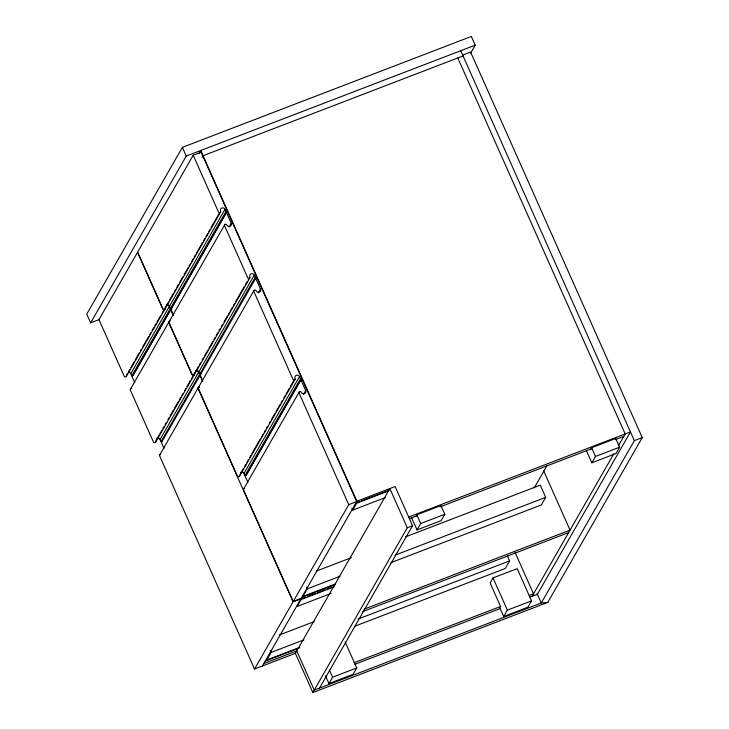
<?xml version="1.0" encoding="UTF-8"?>
<svg xmlns="http://www.w3.org/2000/svg" width="729" height="729" viewBox="0 0 729 729"><rect width="100%" height="100%" fill="white"/><g stroke="black" fill="none" stroke-linecap="round" stroke-linejoin="round"><path stroke-width="1.09" d="M470.697 53.062L475.226 45.162L471.344 36.45L182.378 147.349L86.76 314.144L90.633 322.865L99.135 319.603M90.633 322.865L186.25 156.061L475.226 45.162M166.303 304.877A2.433 2.305 29.8 0 1 169.474 306.216L170.44 308.394L171.762 307.884L227.284 211.027L201.095 152.206L193.194 155.241L137.663 252.106L162.886 308.741A1.212 1.148 29.8 0 0 164.462 309.406A1.212 1.148 29.8 0 0 165.082 307.902L168.445 302.025M199.053 153.445L200.748 150.493L356.891 501.206L262.44 665.978M202.143 157.346L203.072 155.724L463.061 55.951M126.381 375.408L127.502 373.458M128.614 371.508L129.735 369.557M130.846 367.607L134.2 361.766M135.321 359.816L139.23 352.991M140.342 351.041L141.462 349.1M142.583 347.15L148.725 336.424M149.846 334.483L150.958 332.533M152.079 330.583L153.755 327.658M154.867 325.708L155.988 323.758M157.1 321.808L160.453 315.967M162.13 313.042L164.362 309.142M169.565 300.075L173.493 293.222M174.614 291.263L175.735 289.313M176.855 287.354L178.541 284.419M179.662 282.46L183.025 276.592M184.145 274.633L188.073 267.78M189.194 265.83L190.315 263.871M191.435 261.911L193.121 258.977M194.242 257.018L195.363 255.068M196.484 253.109L202.653 242.347M203.774 240.388L204.895 238.429M206.025 236.478L207.701 233.544M208.822 231.585L209.943 229.626M211.073 227.667L219.484 212.996M126.254 376.556L220.623 211.929M131.739 375.9L170.285 308.659L171.597 308.157L133.061 375.389L131.739 375.9L130.773 373.722L169.31 306.481A2.433 2.305 29.8 0 0 166.75 305.004M169.474 306.216L224.997 209.351A2.433 2.305 29.8 0 0 221.826 208.011A2.433 2.305 29.8 0 0 220.605 211.036A1.212 1.148 29.8 0 1 219.994 212.549A1.212 1.148 29.8 0 1 218.408 211.875L193.194 155.241M170.44 308.394L225.963 211.528L227.284 211.027M171.989 309.032L170.677 309.533L132.131 376.775L134.774 382.707M164.061 448.499L161.419 442.558L256.572 276.81L227.667 211.893L226.355 212.403L170.832 309.26L173.475 315.201M130.373 389.295L224.742 224.669M228.961 227.202L231.202 223.293L226.355 212.403M161.811 430.474L155.669 441.191A1.212 1.148 29.8 0 1 155.058 442.703A1.212 1.148 29.8 0 1 153.473 442.029L130.391 390.188A1.212 1.148 29.8 0 1 131.621 388.612M162.931 428.524L164.052 426.574M165.164 424.624L166.285 422.674M167.962 419.749L169.073 417.808M170.194 415.858L173.548 410.008M174.659 408.058L178.569 401.242M179.689 399.292L180.81 397.341M181.922 395.391L183.043 393.441M184.719 390.516L185.831 388.575M186.952 386.625L190.305 380.775M191.417 378.825L192.538 376.875M169.438 321.316A1.212 1.148 29.8 0 0 169.092 322.683L192.174 374.524A1.212 1.148 29.8 0 0 193.759 375.198A1.212 1.148 29.8 0 0 194.37 373.685L198.297 366.833M199.418 364.883L200.539 362.924M202.215 359.989L203.345 358.03M204.466 356.071L207.829 350.202M208.95 348.243L212.877 341.4M213.998 339.441L215.119 337.481M216.24 335.522L217.925 332.588M219.046 330.638L220.167 328.679M221.288 326.72L222.409 324.76M224.095 321.826L227.457 315.958M228.578 313.999L229.699 312.048M230.82 310.089L232.505 307.155M233.626 305.196L234.747 303.237M235.868 301.277L244.288 286.606M245.409 284.647L247.085 281.713M248.206 279.754L249.327 277.804M155.541 442.348L249.91 277.713M162.348 441.182L161.036 441.683L160.061 439.505L198.607 372.273A2.433 2.305 29.8 0 0 195.436 370.933M201.049 373.676L199.728 374.177L198.762 372L254.284 275.134A2.433 2.305 29.8 0 0 251.122 273.803A2.433 2.305 29.8 0 0 249.892 276.82A1.212 1.148 29.8 0 1 249.282 278.332A1.212 1.148 29.8 0 1 247.696 277.667L224.614 225.817A1.212 1.148 29.8 0 1 225.225 224.313A1.212 1.148 29.8 0 1 226.81 224.979A2.433 2.305 29.8 0 0 229.972 226.309A2.433 2.305 29.8 0 0 231.202 223.293M161.036 441.683L199.573 374.451L200.894 373.941M199.728 374.177L255.25 277.312L256.572 276.81M159.66 455.078L254.029 290.452M258.248 292.994L260.49 289.076L255.642 278.186L256.963 277.676L301.77 378.315L246.238 475.18L244.926 475.691L243.951 473.513A2.433 2.305 29.8 0 0 240.789 472.173M240.123 474.214L243.486 468.346M244.607 466.387L245.728 464.428M246.858 462.478L248.534 459.543M249.655 457.584L250.776 455.625M251.906 453.666L260.317 438.995M261.438 437.036L263.114 434.101M264.244 432.142L265.365 430.183M266.486 428.233L267.607 426.274M269.283 423.339L270.413 421.38M271.534 419.421L274.897 413.553M276.018 411.593L279.945 404.75M281.066 402.791L282.187 400.832M283.873 397.897L284.993 395.938M286.114 393.988L289.477 388.12M290.598 386.16L294.525 379.308M239.431 476.347L295.108 379.226M243.951 473.513L299.482 376.647A2.433 2.305 29.8 0 0 296.311 375.307A2.433 2.305 29.8 0 0 295.09 378.333A1.212 1.148 29.8 0 1 294.47 379.845A1.212 1.148 29.8 0 1 292.894 379.171L253.902 291.609A1.212 1.148 29.8 0 1 254.512 290.096A1.212 1.148 29.8 0 1 256.098 290.762A2.433 2.305 29.8 0 0 259.269 292.101A2.433 2.305 29.8 0 0 260.49 289.076M244.926 475.691L300.448 378.825L301.77 378.315M244.488 488.394A1.212 1.148 29.8 0 0 243.577 489.979L293.231 601.507L348.754 504.641L356.663 501.607L302.152 379.189L300.84 379.7L245.308 476.556L247.96 482.498M243.55 489.086L299.227 391.965M303.446 394.498L305.688 390.589L300.84 379.7M160.025 454.614A1.212 1.148 29.8 0 0 159.678 455.971L254.53 669.012L293.076 601.78L300.977 598.746M301.487 598.883L297.14 606.464L331.057 593.442M340.079 576.265L307.219 588.877L302.881 596.45L335.732 583.838M303.993 639.816L271.133 652.428L266.796 660L299.646 647.388M351.888 508.241L352.718 510.109L357.055 502.527L359.178 501.716M295.373 653.339L389.833 488.567L407.283 527.778L312.832 692.55L295.373 653.339L254.53 669.012M416.068 516.105L416.806 514.82L440.954 505.552L444.836 514.264L441.191 520.624L417.034 529.892L411.484 517.408M319.502 688.094L412.559 525.755L395.1 486.544L356.891 501.206M325.489 675.829L328.943 683.574L332.588 677.214L356.736 667.946L345.163 641.948M417.034 529.892L420.679 523.531L444.836 514.264M356.736 667.946L353.1 674.307L328.943 683.574M534.193 487.974L547.187 465.302M493.023 577.897L490.116 582.972L500.586 606.501L499.848 607.786L503.73 616.497L527.887 607.23L531.532 600.869L517.18 568.629L493.023 577.897L507.375 610.137L503.73 616.497M405.488 536.881L540.262 485.159L545.693 497.36L541.346 504.933L390.844 562.688M507.338 555.826L509.607 560.911L505.261 568.483L354.759 626.238M590.855 449.028L591.593 447.743L615.75 438.475L619.623 447.187L615.978 453.547L591.83 462.815L586.271 450.331M591.83 462.815L595.475 456.454L619.623 447.187M532.134 596.295L613.909 453.629M618.42 445.756L625.19 433.955L457.794 57.974M462.678 55.085L470.579 52.051L642.24 437.61L634.339 440.644L541.283 602.983L314.226 690.117L296.776 650.906L263.834 663.545M312.832 692.55L547.789 602.382L642.24 437.61M361.302 500.905L388.858 490.325M355.497 503.639L388.402 491.018M352.718 510.109L385.568 497.497M408.677 517.043L630.457 431.933L537.401 594.272L530.01 597.106M409.406 518.656L416.833 515.813M440.179 506.846L591.957 448.608M615.303 439.642L623.796 436.389M407.283 527.778L412.559 525.755M316.359 571.089L351.369 557.649M395.191 555.115L545.693 497.36M301.751 597.388L334.657 584.767M293.231 601.507L301.132 598.473M302.544 598.482L305.724 597.261M307.838 596.45L315.265 593.597M317.379 592.786L324.797 589.934M326.92 589.123L332.224 587.091M300.357 599.83L334.319 586.79M279.207 635.041L314.226 621.609M364.154 609.152L570.051 530.138L543.697 470.934M362.76 611.585L568.656 532.571M358.048 619.076L509.607 560.911M265.228 661.112L299.191 648.081M354.166 662.688L500.623 606.482M529.281 595.484L533.528 593.862L515.029 552.309M354.886 664.31L500.294 608.515M507.375 610.137L531.532 600.869M547.789 602.382L541.283 602.983L537.118 593.634M460.737 50.729L634.339 440.644M591.593 447.743L595.475 456.454M416.806 514.82L420.679 523.531M224.997 209.351L225.963 211.528M254.284 275.134L255.25 277.312M299.482 376.647L300.448 378.825M348.754 504.641L299.1 393.113A1.212 1.148 29.8 0 1 299.71 391.601A1.212 1.148 29.8 0 1 301.296 392.275A2.433 2.305 29.8 0 0 304.458 393.605A2.433 2.305 29.8 0 0 305.688 390.589M182.378 147.349L186.25 156.061M306.39 587.009L307.219 588.877M200.12 375.052L202.762 380.994M169.31 306.481L170.285 308.659M170.677 309.533L173.32 315.475M198.607 372.273L199.573 374.451M199.965 375.317L202.607 381.258M329.344 669.933L332.588 677.214M293.076 601.78L198.224 388.739A1.212 1.148 29.8 0 1 199.454 387.163M270.304 650.56L271.133 652.428M194.37 373.685A2.433 2.305 29.8 0 1 194.187 373.093M196.192 370.523A2.433 2.305 29.8 0 1 198.762 372M170.003 321.097A1.212 1.148 29.8 0 1 170.313 321.106M239.559 475.19A1.212 1.148 29.8 0 1 238.948 476.702A1.212 1.148 29.8 0 1 237.362 476.037L198.379 388.466A1.212 1.148 29.8 0 1 199.29 386.889M160.298 454.468A1.212 1.148 29.8 0 1 160.599 454.395M165.018 308.768A1.212 1.148 29.8 0 1 162.731 309.014L137.508 252.38L98.971 319.612L124.185 376.246A1.212 1.148 29.8 0 0 126.472 375.699M128.213 372.237A2.433 2.305 29.8 0 1 130.773 373.722M194.297 374.25A1.212 1.148 29.8 0 1 192.019 374.797L168.937 322.956A1.212 1.148 29.8 0 1 169.547 321.443M156.899 438.165A2.433 2.305 29.8 0 1 160.061 439.505"/></g></svg>
